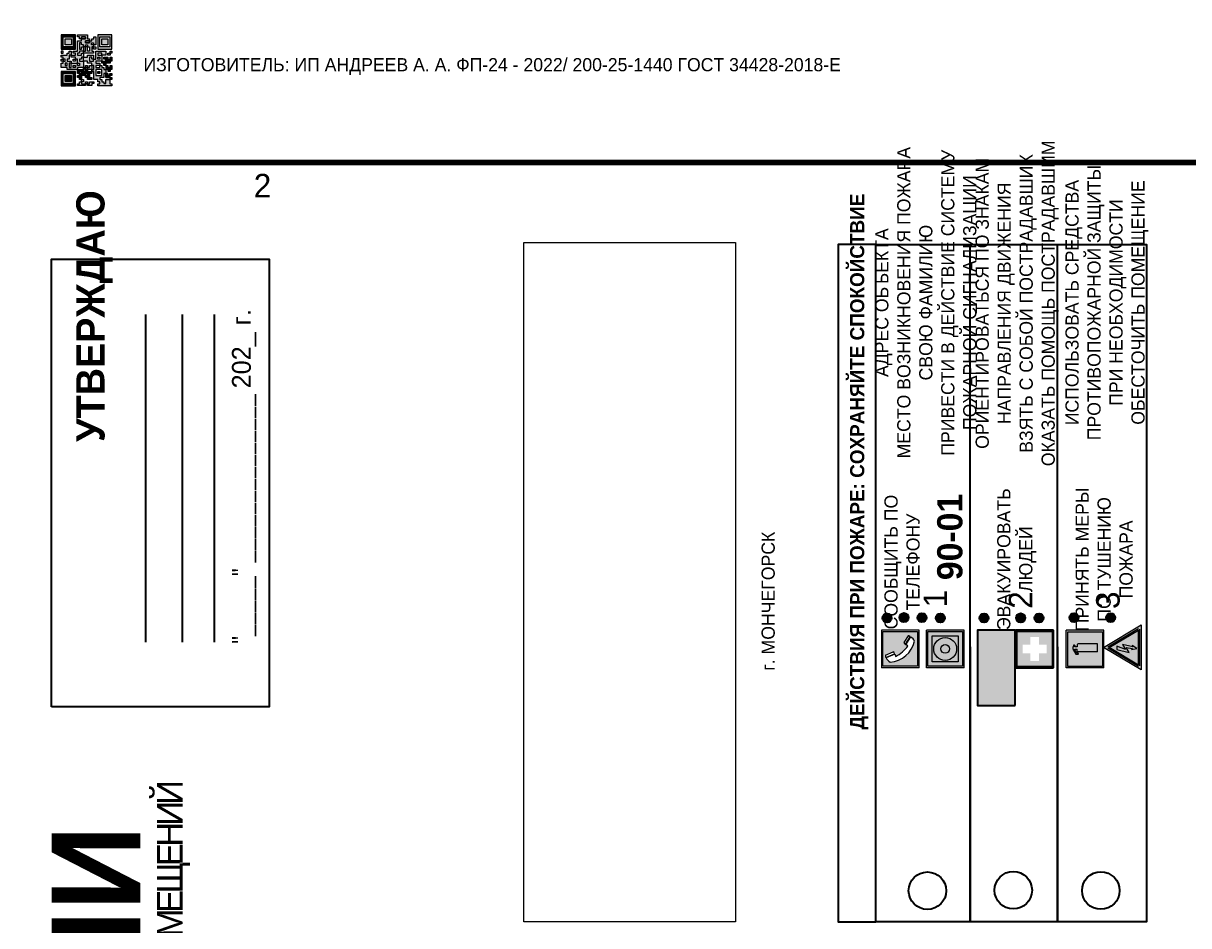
# Model space of a CAD drawing. Header units: millimetres. Extents: x 13114 to 67229, y 22859 to 38520.
# Drawn here: x 39599.9 to 39847.3, y 25315.6 to 25507.2 of the extents above; entities that cross this region are included whole.
import ezdxf

# ---------------------------------------------------------------- set-up
doc = ezdxf.new("R2010")
doc.units = ezdxf.units.MM
doc.styles.add('обычный', font='arial.ttf')
picture_1 = doc.add_image_def('image1.jpg', size_in_pixel=(337, 105))

# ---------------------------------------------------------------- blocks, each defined once
blk = doc.blocks.new('A$C3E6D3DDE')
at = {"lineweight": 5}
h = blk.add_hatch(color=40, dxfattribs=at)
h.paths.add_polyline_path([(24.1, 1.45), (16.46, -11.35), (31.74, -11.35)])
h.paths.add_polyline_path([(24.09, -0.46), (30.03, -10.41), (18.14, -10.41)], flags=16)
h.paths.add_polyline_path([(24.54, -3.08), (23.41, -6.02), (25.13, -5.01), (24.33, -8.5), (24.82, -8.27), (23.79, -9.86), (23.4, -8.04), (23.8, -8.43), (24.04, -6.29), (22.39, -7.25), (23.44, -3.08)], flags=0)
h = blk.add_hatch(color=256, dxfattribs=at)
h.paths.add_polyline_path([(24.37, 0.03, 0.567511), (23.82, 0.03), (17.59, -10.4, 0.582454), (17.86, -10.88), (30.32, -10.88, 0.582149), (30.6, -10.4)])
h.paths.add_polyline_path([(24.09, -0.46), (18.14, -10.41), (30.03, -10.41)], flags=16)
h.paths.add_polyline_path([(24.54, -3.08), (23.41, -6.02), (25.13, -5.01), (24.33, -8.5), (24.82, -8.27), (23.79, -9.86), (23.4, -8.04), (23.8, -8.43), (24.04, -6.29), (22.39, -7.25), (23.44, -3.08)], flags=0)
h = blk.add_hatch(color=40, dxfattribs=at)
h.paths.add_polyline_path([(24.09, -0.46), (18.14, -10.41), (30.03, -10.41)])
h.paths.add_polyline_path([(24.82, -8.27), (23.79, -9.86), (23.4, -8.04), (23.8, -8.43), (24.04, -6.29), (22.39, -7.25), (23.44, -3.08), (24.54, -3.08), (23.41, -6.02), (25.13, -5.01), (24.33, -8.5)], flags=16)
at = {"color": 40, "lineweight": 5}
for p, q in [((16.46, -11.35), (24.1, 1.45)), ((24.1, 1.45), (31.74, -11.35))]:
    blk.add_line(p, q, dxfattribs=at)
at = {"lineweight": 5}
for p, q in [((17.59, -10.4), (23.82, 0.03)), ((24.37, 0.03), (30.6, -10.4)), ((18.14, -10.41), (24.09, -0.46)), ((23.44, -3.08), (22.39, -7.25)), ((23.41, -6.02), (24.54, -3.08)), ((24.54, -3.08), (23.44, -3.08)), ((24.09, -0.46), (30.03, -10.41)), ((22.39, -7.25), (24.04, -6.29)), ((25.13, -5.01), (23.41, -6.02)), ((24.04, -6.29), (23.8, -8.43)), ((24.33, -8.5), (25.13, -5.01)), ((17.86, -10.88), (30.32, -10.88)), ((18.14, -10.41), (30.03, -10.41)), ((23.8, -8.43), (23.4, -8.04)), ((23.4, -8.04), (23.79, -9.86)), ((23.79, -9.86), (24.82, -8.27)), ((24.82, -8.27), (24.33, -8.5))]:
    blk.add_line(p, q, dxfattribs=at)
at = {"color": 50, "lineweight": 5}
blk.add_line((31.74, -11.35), (16.46, -11.35), dxfattribs=at)
blk = doc.blocks.new('A$C456E1F9C')
at = {"lineweight": 5}
h = blk.add_hatch(color=242, dxfattribs=at)
h.paths.add_polyline_path([(0.51, -1.47), (0.51, -13.26), (12.29, -13.26), (12.29, -1.47)])
h.paths.add_polyline_path([(5.42, -4.95, -0.254479), (4.78, -5.4), (3.52, -2.53, -0.209735), (4.23, -2.4)], flags=16)
h.paths.add_polyline_path([(8.53, -8.6), (10.87, -10.17), (10.54, -10.76), (8.03, -9.13, -0.192251)], flags=16)
h.paths.add_polyline_path([(4.61, -5.49, 0.005518), (3.87, -5.72, 0.128647), (7.49, -10.01, 0.00809), (7.83, -9.33), (10.47, -10.97, -0.16736), (8.99, -12.25, -0.327862), (1.95, -3.95, -0.166952), (3.36, -2.62)], flags=16)
at = {"color": 242, "lineweight": 5}
for p, q in [((0, -13.77), (0, -0.97)), ((12.8, -0.97), (0, -0.97)), ((4.61, -5.49), (3.36, -2.62)), ((3.52, -2.53), (4.78, -5.4)), ((4.23, -2.4), (5.42, -4.95)), ((12.8, -13.77), (12.8, -0.97)), ((7.83, -9.33), (10.47, -10.97)), ((8.03, -9.13), (10.54, -10.76)), ((10.81, -10.12), (8.53, -8.6)), ((10.54, -10.76), (10.8, -10.3)), ((10.8, -10.3), (10.81, -10.12)), ((0, -13.77), (12.8, -13.77))]:
    blk.add_line(p, q, dxfattribs=at)
blk.add_lwpolyline([(0.51, -1.47), (12.29, -1.47), (12.29, -13.26), (0.51, -13.26)], close=True, dxfattribs=at)
for centre, radius, start, end in [((4.59, -5.34), 2.99, 114.2845, 152.1974), ((11.12, -3.31), 9.19, 183.9915, 256.6009), ((4.02, -3.27), 0.891, 76.3284, 123.7092), ((14.98, -39.1), 35.17, 107.1487, 108.4135), ((13.86, -0.94), 11.08, 205.5536, 234.8762), ((4.68, -4.59), 0.824, 276.9621, 334.0723), ((-13.31, 0.8), 23.44, 332.5487, 334.4027), ((8.94, -9.5), 0.989, 114.4092, 157.9388), ((7.87, -9.46), 3, 291.9291, 329.9329)]:
    blk.add_arc(centre, radius, start, end, dxfattribs=at)
blk = doc.blocks.new('A$C54414219')
at = {"true_color": 0xffffff}
h = blk.add_hatch(color=7, dxfattribs=at)
h.paths.add_polyline_path([(2.39, -9.45), (2.39, -18.3), (11.23, -18.3), (11.23, -9.45)], flags=0)
h.paths.add_polyline_path([(10.71, -13.87, -1), (2.92, -13.87, -1)], flags=0)
h.paths.add_polyline_path([(8.3, -13.87, -1), (5.33, -13.87, -1)], flags=0)
h.paths.add_polyline_path([(0.41, -7.47), (0.41, -20.27), (13.21, -20.27), (13.21, -7.47)])
h.paths.add_polyline_path([(0.92, -19.77), (12.71, -19.77), (12.71, -7.98), (0.92, -7.98)], flags=16)
h.paths.add_polyline_path([(11.23, -9.45), (11.23, -18.3), (2.39, -18.3), (2.39, -9.45)], flags=0)
at = {"lineweight": 5}
h = blk.add_hatch(color=242, dxfattribs=at)
h.paths.add_polyline_path([(12.71, -7.98), (0.92, -7.98), (0.92, -19.77), (12.71, -19.77)])
h.paths.add_polyline_path([(11.23, -18.3), (2.39, -18.3), (2.39, -9.45), (11.23, -9.45)], flags=16)
h.paths.add_polyline_path([(10.71, -13.87, -1), (2.92, -13.87, -1)], flags=0)
h.paths.add_polyline_path([(8.3, -13.87, -1), (5.33, -13.87, -1)], flags=0)
at = {"true_color": 0xffffff}
h = blk.add_hatch(color=7, dxfattribs=at)
h.paths.add_polyline_path([(2.39, -9.45), (2.39, -18.3), (11.23, -18.3), (11.23, -9.45)])
h.paths.add_polyline_path([(10.71, -13.87, -1), (2.92, -13.87, -1)], flags=16)
h.paths.add_polyline_path([(8.3, -13.87, -1), (5.33, -13.87, -1)], flags=0)
at = {"lineweight": 5}
h = blk.add_hatch(color=242, dxfattribs=at)
h.paths.add_polyline_path([(2.92, -13.87, 1), (10.71, -13.87, 1)])
h.paths.add_polyline_path([(8.3, -13.87, -1), (5.33, -13.87, -1)], flags=16)
at = {"color": 242, "lineweight": 5}
for p, q in [((0.41, -20.27), (0.41, -7.47)), ((0.41, -7.47), (13.21, -7.47)), ((0.41, -7.47), (13.21, -7.47)), ((13.21, -20.27), (13.21, -7.47)), ((0.41, -20.27), (13.21, -20.27))]:
    blk.add_line(p, q, dxfattribs=at)
for points in [[(0.92, -7.98), (12.71, -7.98), (12.71, -19.77), (0.92, -19.77)], [(2.39, -9.45), (11.23, -9.45), (11.23, -18.3), (2.39, -18.3)]]:
    blk.add_lwpolyline(points, close=True, dxfattribs=at)
for radius in [3.89, 1.49]:
    blk.add_circle((6.81, -13.87), radius, dxfattribs=at)
blk = doc.blocks.new('A$C32E8229D')
at = {"true_color": 0xffffff}
blk.add_hatch(color=7, dxfattribs=at).paths.add_polyline_path([(0, 0), (0, -8), (16, -8), (16, 0)])
h = blk.add_hatch(color=126)
h.paths.add_polyline_path([(0.2, -0.2), (15.8, -0.2), (15.8, -7.8), (0.2, -7.8)])
h.paths.add_polyline_path([(13.49, -2.05), (12.08, -2.05), (11.37, -2.63, 0.162397), (11.29, -2.84), (11.29, -3.63), (10.35, -3.63), (10.35, -4.05), (11.68, -4.05), (11.68, -3.48), (12.26, -4.28), (11.29, -5.1), (11.29, -6.78), (11.85, -6.78), (11.85, -5.44), (12.8, -4.64), (12.8, -5.94), (14.46, -5.94), (14.46, -5.39), (13.45, -5.39), (13.45, -3.97), (12.46, -2.59), (13.15, -2.59), (13.69, -3.34), (14.18, -3)], flags=16)
h.paths.add_polyline_path([(10.74, -1.82, 1), (11.8, -1.82, 1)], flags=16)
h.paths.add_polyline_path([(9.39, -3.59), (5.99, -3.59), (6.56, -3.03), (5.91, -3.03), (5.1, -3.83), (5.91, -4.64), (6.56, -4.64), (5.99, -4.09), (9.39, -4.09)], flags=16)
h.paths.add_polyline_path([(4.29, -1.08), (1.72, -1.08), (1.72, -6.6), (4.29, -6.6)], flags=16)
at = {"color": 126}
blk.add_lwpolyline([(16, -8), (0, -8), (0, 0), (16, 0)], close=True, dxfattribs=at)
blk = doc.blocks.new('A$C18900ED3')
h = blk.add_hatch(color=126)
h.paths.add_polyline_path([(-0.18, -0.18), (-7.02, -0.18), (-7.02, -7.02), (-0.18, -7.02)])
h.paths.add_polyline_path([(-5.89, -4.46), (-5.89, -2.77), (-4.46, -2.77), (-4.46, -1.31), (-2.77, -1.31), (-2.77, -2.77), (-1.33, -2.77), (-1.33, -4.46), (-2.77, -4.46), (-2.77, -5.89), (-4.46, -5.89), (-4.46, -4.46)], flags=16)
at = {"color": 126}
for p, q in [((-7.2, 0), (-7.2, -7.2)), ((0, 0), (-7.2, 0)), ((0, -7.2), (0, 0)), ((-7.02, -7.02), (-7.02, -0.18)), ((-7.02, -0.18), (-0.18, -0.18)), ((-0.18, -0.18), (-0.18, -7.02)), ((-7.2, -7.2), (0, -7.2)), ((-0.18, -7.02), (-7.02, -7.02))]:
    blk.add_line(p, q, dxfattribs=at)
blk = doc.blocks.new('A$C3AD82952')
at = {"true_color": 0xf5f5ff}
h = blk.add_hatch(color=7, dxfattribs=at)
h.dxf.hatch_style = 1
h.paths.add_polyline_path([(8.21, 8.73, 0.414214), (7.89, 9.05), (7.22, 9.05), (7.22, 9.92), (7.59, 9.92, 1), (7.57, 10.36), (7.22, 10.36), (7.22, 10.6), (6.43, 10.6), (6.43, 10.36), (6.01, 10.36), (4.74, 9.59), (4.74, 8.69), (4.98, 8.73), (4.98, 9.26), (6.12, 9.91), (6.43, 9.91), (6.43, 9.05), (5.76, 9.05, 0.414214), (5.44, 8.73), (5.44, 2.2), (8.21, 2.2)], flags=0)
h.paths.add_polyline_path([(12.8, 12.8), (0, 12.8), (0, 0), (12.8, 0)])
h.paths.add_polyline_path([(0.51, 12.29), (12.29, 12.29), (12.29, 0.51), (0.51, 0.51)], flags=16)
h.paths.add_polyline_path([(4.74, 9.59), (6.01, 10.36), (6.43, 10.36), (6.43, 10.6), (7.22, 10.6), (7.22, 10.36), (7.59, 10.36, -0.94586), (7.59, 9.92), (7.22, 9.92), (7.22, 9.05), (7.89, 9.05, -0.414214), (8.21, 8.73), (8.21, 2.2), (5.44, 2.2), (5.44, 8.73, -0.414214), (5.76, 9.05), (6.43, 9.05), (6.43, 9.91), (6.12, 9.91), (4.98, 9.26), (4.98, 8.73), (4.74, 8.69)], flags=0)
h = blk.add_hatch(color=242)
h.dxf.hatch_style = 1
h.paths.add_polyline_path([(12.29, 12.29), (0.51, 12.29), (0.51, 0.51), (12.29, 0.51)])
h.paths.add_polyline_path([(4.74, 8.69), (4.74, 9.59), (6.01, 10.36), (6.43, 10.36), (6.43, 10.6), (7.22, 10.6), (7.22, 10.36), (7.59, 10.36, -0.94586), (7.59, 9.92), (7.22, 9.92), (7.22, 9.05), (7.89, 9.05, -0.414214), (8.21, 8.73), (8.21, 2.2), (5.44, 2.2), (5.44, 8.73, -0.414214), (5.76, 9.05), (6.43, 9.05), (6.43, 9.91), (6.12, 9.91), (4.98, 9.26), (4.98, 8.73)], flags=16)
h = blk.add_hatch(color=7, dxfattribs=at)
h.dxf.hatch_style = 1
h.paths.add_polyline_path([(8.21, 8.73, 0.414214), (7.89, 9.05), (7.22, 9.05), (7.22, 9.92), (7.59, 9.92, 1), (7.57, 10.36), (7.22, 10.36), (7.22, 10.6), (6.43, 10.6), (6.43, 10.36), (6.01, 10.36), (4.74, 9.59), (4.74, 8.69), (4.98, 8.73), (4.98, 9.26), (6.12, 9.91), (6.43, 9.91), (6.43, 9.05), (5.76, 9.05, 0.414214), (5.44, 8.73), (5.44, 2.2), (8.21, 2.2)])
at = {"color": 242, "lineweight": 5}
for p, q in [((0, 0), (0, 12.8)), ((0, 12.8), (12.8, 12.8)), ((12.8, 0), (12.8, 12.8)), ((6.01, 10.36), (4.74, 9.59)), ((4.74, 9.59), (4.74, 8.69)), ((4.74, 8.69), (4.98, 8.73)), ((4.98, 9.26), (6.12, 9.91)), ((4.98, 8.73), (4.98, 9.26)), ((5.44, 2.2), (5.44, 8.73)), ((5.76, 9.05), (6.43, 9.05)), ((6.01, 10.36), (6.43, 10.36)), ((6.12, 9.91), (6.43, 9.91)), ((7.22, 10.6), (6.43, 10.6)), ((6.43, 10.6), (6.43, 10.36)), ((6.43, 9.91), (6.43, 9.05)), ((7.22, 10.36), (7.22, 10.6)), ((7.59, 10.36), (7.22, 10.36)), ((7.22, 9.05), (7.22, 9.92)), ((7.59, 9.92), (7.22, 9.92)), ((7.89, 9.05), (7.22, 9.05)), ((8.21, 2.2), (8.21, 8.73)), ((0, 0), (12.8, 0)), ((5.44, 2.2), (8.21, 2.2))]:
    blk.add_line(p, q, dxfattribs=at)
blk.add_lwpolyline([(0.51, 12.29), (12.29, 12.29), (12.29, 0.51), (0.51, 0.51)], close=True, dxfattribs=at)
for centre, radius, start, end in [((5.76, 8.73), 0.32, 90, 180), ((7.58, 10.14), 0.223, 273.1875, 86.8125), ((7.89, 8.73), 0.32, 0, 90)]:
    blk.add_arc(centre, radius, start, end, dxfattribs=at)
blk = doc.blocks.new('QR')
at = {"lineweight": 0}
h = blk.add_hatch(color=256, dxfattribs=at)
h.dxf.hatch_style = 1
h.paths.add_polyline_path([(9241.16, 2687.38), (9242.01, 2687.38), (9242.01, 2687.83), (9241.59, 2687.83), (9241.59, 2688.68), (9239.45, 2688.68), (9239.45, 2688.25), (9239.86, 2688.25), (9239.86, 2687.83), (9240.29, 2687.83), (9240.29, 2688.25), (9241.16, 2688.25), (9241.16, 2687.83), (9240.29, 2687.83), (9240.29, 2687.38), (9239.45, 2687.38), (9239.45, 2685.22), (9238.57, 2685.22), (9238.57, 2684.8), (9239.02, 2684.8), (9239.02, 2684.37), (9238.13, 2684.37), (9238.13, 2683.92), (9239.02, 2683.92), (9239.02, 2683.5), (9239.44, 2683.5), (9239.44, 2682.64), (9239.87, 2682.64), (9239.87, 2682.18), (9239.44, 2682.18), (9239.44, 2682.64), (9238.13, 2682.64), (9238.13, 2681.76), (9237.71, 2681.76), (9237.71, 2682.64), (9238.13, 2682.64), (9238.13, 2683.07), (9237.27, 2683.07), (9237.27, 2683.51), (9237.71, 2683.51), (9237.71, 2684.37), (9238.13, 2684.37), (9238.13, 2685.22), (9237.71, 2685.22), (9237.71, 2684.8), (9237.28, 2684.8), (9237.28, 2684.38), (9235.98, 2684.38), (9235.98, 2683.92), (9236.4, 2683.92), (9236.4, 2683.49), (9236.84, 2683.49), (9236.84, 2683.07), (9236.4, 2683.07), (9236.4, 2682.64), (9235.98, 2682.64), (9235.98, 2681.76), (9237.29, 2681.76), (9237.29, 2681.33), (9239.43, 2681.33), (9239.43, 2681.76), (9240.74, 2681.76), (9240.74, 2683.05), (9239.87, 2683.05), (9239.87, 2683.5), (9240.29, 2683.5), (9240.29, 2683.91), (9240.74, 2683.91), (9240.74, 2684.81), (9240.29, 2684.81), (9240.29, 2684.79), (9240.29, 2684.37), (9239.45, 2684.37), (9239.45, 2684.8), (9239.87, 2684.8), (9239.87, 2685.21), (9240.74, 2685.21), (9240.74, 2686.1), (9240.29, 2686.1), (9240.29, 2685.64), (9239.86, 2685.64), (9239.86, 2686.95), (9240.29, 2686.95), (9240.29, 2686.52), (9240.74, 2686.52), (9240.74, 2686.1), (9241.16, 2686.1), (9241.16, 2686.53), (9241.59, 2686.53), (9241.59, 2686.1), (9242.02, 2686.1), (9242.02, 2685.21), (9241.59, 2685.21), (9241.59, 2686.1), (9241.16, 2686.1), (9241.16, 2685.21), (9240.74, 2685.21), (9240.74, 2684.81), (9242.89, 2684.81), (9242.89, 2685.22), (9242.47, 2685.22), (9242.47, 2686.11), (9242.89, 2686.11), (9242.89, 2686.52), (9242.46, 2686.52), (9242.46, 2686.95), (9242.89, 2686.95), (9242.89, 2686.52), (9243.32, 2686.52), (9243.32, 2688.26), (9242.9, 2688.26), (9242.9, 2687.83), (9242.47, 2687.83), (9242.47, 2687.38), (9242.01, 2687.38), (9242.01, 2686.94), (9241.16, 2686.94)])
h.paths.add_polyline_path([(9239.02, 2682.18), (9239.02, 2681.76), (9238.54, 2681.76), (9238.54, 2682.18)], flags=16)
h.paths.add_polyline_path([(9237.27, 2682.65), (9237.27, 2682.19), (9236.83, 2682.19), (9236.83, 2682.65)], flags=16)
h = blk.add_hatch(color=256, dxfattribs=at)
h.dxf.hatch_style = 1
h.paths.add_polyline_path([(9238.15, 2687.83), (9236.83, 2687.83), (9236.83, 2686.52), (9238.15, 2686.52)], flags=0)
h.paths.add_polyline_path([(9239.01, 2685.65), (9239.01, 2688.68), (9235.98, 2688.68), (9235.98, 2685.65)])
h.paths.add_polyline_path([(9236.41, 2686.1), (9236.41, 2688.26), (9238.56, 2688.26), (9238.56, 2686.1)], flags=16)
h.paths.add_polyline_path([(9236.83, 2686.52), (9236.83, 2687.83), (9238.15, 2687.83), (9238.15, 2686.52)], flags=0)
h = blk.add_hatch(color=256, dxfattribs=at)
h.dxf.hatch_style = 1
h.paths.add_polyline_path([(9238.15, 2686.52), (9238.15, 2687.83), (9236.83, 2687.83), (9236.83, 2686.52)])
h.paths.add_polyline_path([(9245.91, 2686.52), (9245.91, 2687.83), (9244.59, 2687.83), (9244.59, 2686.52)], flags=0)
h.paths.add_polyline_path([(9246.77, 2685.65), (9246.77, 2688.68), (9243.74, 2688.68), (9243.74, 2685.65)])
h.paths.add_polyline_path([(9244.17, 2686.1), (9244.17, 2688.26), (9246.32, 2688.26), (9246.32, 2686.1)], flags=16)
h.paths.add_polyline_path([(9244.59, 2686.52), (9244.59, 2687.83), (9245.91, 2687.83), (9245.91, 2686.52)], flags=0)
h = blk.add_hatch(color=256, dxfattribs=at)
h.dxf.hatch_style = 1
h.paths.add_polyline_path([(9240.75, 2681.76), (9240.75, 2681.35), (9241.17, 2681.35), (9241.17, 2681.76)])
h.paths.add_polyline_path([(9241.6, 2682.18), (9241.17, 2682.18), (9241.17, 2681.76), (9241.6, 2681.76)])
h.paths.add_polyline_path([(9242.47, 2681.34), (9242.47, 2682.19), (9242.02, 2682.19), (9242.02, 2681.76), (9241.6, 2681.76), (9241.6, 2681.34)])
h.paths.add_polyline_path([(9239.87, 2678.3), (9239.44, 2678.3), (9239.44, 2677.89), (9241.17, 2677.89), (9241.17, 2678.3), (9240.28, 2678.3), (9240.28, 2678.73), (9239.87, 2678.73)])
h.paths.add_polyline_path([(9240.75, 2678.73), (9240.75, 2679.19), (9240.28, 2679.19), (9240.28, 2678.73)])
h.paths.add_polyline_path([(9241.6, 2678.73), (9241.17, 2678.73), (9241.17, 2678.3), (9241.6, 2678.3)])
h.paths.add_polyline_path([(9242.02, 2678.3), (9241.6, 2678.3), (9241.6, 2677.89), (9242.48, 2677.89), (9242.48, 2678.31), (9242.9, 2678.31), (9242.9, 2678.73), (9242.02, 2678.73)])
h.paths.add_polyline_path([(9246.36, 2684.37), (9246.36, 2684.79), (9245.93, 2684.79), (9245.93, 2684.37)])
h.paths.add_polyline_path([(9246.78, 2685.2), (9246.36, 2685.2), (9246.36, 2684.79), (9246.78, 2684.79)])
h.paths.add_polyline_path([(9245.91, 2687.83), (9244.59, 2687.83), (9244.59, 2686.52), (9245.91, 2686.52)])
h = blk.add_hatch(color=256, dxfattribs=at)
h.dxf.hatch_style = 1
h.paths.add_polyline_path([(9243.32, 2686.11), (9242.89, 2686.11), (9242.89, 2685.64), (9243.32, 2685.64)])
h.paths.add_polyline_path([(9239.02, 2683.07), (9239.02, 2683.5), (9238.56, 2683.5), (9238.56, 2683.07)])
h.paths.add_polyline_path([(9236.4, 2684.8), (9236.4, 2685.22), (9235.98, 2685.22), (9235.98, 2684.8)])
h.paths.add_polyline_path([(9236.4, 2683.07), (9236.4, 2683.49), (9235.98, 2683.49), (9235.98, 2683.07)])
h = blk.add_hatch(color=256, dxfattribs=at)
h.dxf.hatch_style = 1
h.paths.add_polyline_path([(9243.32, 2682.64), (9243.32, 2683.07), (9244.62, 2683.07), (9244.62, 2684.37), (9243.74, 2684.37), (9243.74, 2684.8), (9244.62, 2684.8), (9244.62, 2684.37), (9245.48, 2684.37), (9245.48, 2685.22), (9243.32, 2685.22), (9243.32, 2683.5), (9242.89, 2683.5), (9242.89, 2683.06), (9242.01, 2683.06), (9242.01, 2683.91), (9242.47, 2683.91), (9242.47, 2683.5), (9242.89, 2683.5), (9242.89, 2684.38), (9241.59, 2684.38), (9241.59, 2683.91), (9240.74, 2683.91), (9240.74, 2683.05), (9241.59, 2683.05), (9241.59, 2682.64), (9242.47, 2682.64), (9242.47, 2682.19), (9242.91, 2682.19), (9242.91, 2681.34), (9242.48, 2681.34), (9242.48, 2680.91), (9242.91, 2680.91), (9242.91, 2679.17), (9243.75, 2679.17), (9243.75, 2678.73), (9244.2, 2678.73), (9244.2, 2678.3), (9243.75, 2678.3), (9243.75, 2677.88), (9246.78, 2677.88), (9246.78, 2678.3), (9246.35, 2678.3), (9246.35, 2679.19), (9245.48, 2679.19), (9245.48, 2678.31), (9245.05, 2678.31), (9245.05, 2678.73), (9244.62, 2678.73), (9244.62, 2679.19), (9244.2, 2679.19), (9244.2, 2679.61), (9245.05, 2679.61), (9245.05, 2680.46), (9245.48, 2680.46), (9245.48, 2681.34), (9245.04, 2681.34), (9245.04, 2681.76), (9244.63, 2681.76), (9244.63, 2682.19), (9244.21, 2682.19), (9244.21, 2681.76), (9243.32, 2681.76), (9243.32, 2682.19), (9244.21, 2682.19), (9244.21, 2682.64)])
h.paths.add_polyline_path([(9243.75, 2683.49), (9243.75, 2683.92), (9244.21, 2683.92), (9244.21, 2683.49)], flags=16)
h.paths.add_polyline_path([(9243.32, 2681.34), (9244.63, 2681.34), (9244.63, 2680.04), (9243.32, 2680.04)], flags=16)
h.paths.add_polyline_path([(9243.76, 2680.89), (9244.18, 2680.89), (9244.18, 2680.48), (9243.76, 2680.48)], flags=0)
h = blk.add_hatch(color=256, dxfattribs=at)
h.dxf.hatch_style = 1
h.paths.add_polyline_path([(9246.36, 2683.07), (9246.78, 2683.07), (9246.78, 2683.92), (9246.36, 2683.92), (9246.36, 2683.49), (9245.92, 2683.49), (9245.92, 2683.92), (9245.06, 2683.92), (9245.06, 2683.49), (9245.48, 2683.49), (9245.48, 2683.07), (9244.62, 2683.07), (9244.62, 2682.65), (9245.05, 2682.65), (9245.05, 2682.18), (9245.48, 2682.18), (9245.48, 2682.65), (9246.36, 2682.65)])
h.paths.add_polyline_path([(9246.78, 2682.18), (9246.36, 2682.18), (9246.36, 2681.75), (9245.92, 2681.75), (9245.92, 2682.18), (9245.48, 2682.18), (9245.48, 2681.34), (9245.48, 2681.34), (9245.94, 2681.34), (9245.94, 2680.91), (9246.36, 2680.91), (9246.36, 2681.34), (9246.78, 2681.34)])
h = blk.add_hatch(color=256, dxfattribs=at)
h.dxf.hatch_style = 1
h.paths.add_polyline_path([(9235.98, 2680.9), (9235.98, 2677.86), (9239.02, 2677.86), (9239.02, 2680.9)])
h.paths.add_polyline_path([(9238.57, 2680.48), (9238.57, 2678.32), (9236.41, 2678.32), (9236.41, 2680.48)], flags=16)
h.paths.add_polyline_path([(9238.15, 2680.05), (9238.15, 2678.74), (9236.83, 2678.74), (9236.83, 2680.05)], flags=0)
h = blk.add_hatch(color=256, dxfattribs=at)
h.dxf.hatch_style = 1
h.paths.add_polyline_path([(9238.15, 2680.05), (9236.83, 2680.05), (9236.83, 2678.74), (9238.15, 2678.74)])
h = blk.add_hatch(color=256, dxfattribs=at)
h.dxf.hatch_style = 1
h.paths.add_polyline_path([(9242.02, 2680.46), (9242.48, 2680.46), (9242.48, 2680.91), (9241.58, 2680.91), (9241.58, 2681.35), (9241.17, 2681.35), (9241.17, 2680.91), (9240.75, 2680.91), (9240.75, 2681.33), (9239.43, 2681.33), (9239.43, 2680.46), (9239.86, 2680.46), (9239.86, 2680.92), (9240.3, 2680.92), (9240.3, 2680.46), (9239.86, 2680.46), (9239.86, 2680.04), (9239.44, 2680.04), (9239.44, 2679.62), (9239.86, 2679.62), (9239.86, 2679.19), (9240.29, 2679.19), (9240.29, 2680.03), (9241.18, 2680.03), (9241.18, 2680.47), (9241.6, 2680.47), (9241.6, 2680.03), (9241.18, 2680.03), (9241.18, 2679.61), (9241.6, 2679.61), (9241.6, 2679.19), (9242.47, 2679.19), (9242.47, 2679.6), (9242.02, 2679.6)])
h = blk.add_hatch(color=256, dxfattribs=at)
h.dxf.hatch_style = 1
h.paths.add_polyline_path([(9244.18, 2680.48), (9244.18, 2680.89), (9243.76, 2680.89), (9243.76, 2680.48)])
h = blk.add_hatch(color=256, dxfattribs=at)
h.dxf.hatch_style = 1
h.paths.add_polyline_path([(9245.93, 2680.04), (9245.93, 2680.46), (9245.48, 2680.46), (9245.48, 2679.62), (9246.35, 2679.62), (9246.35, 2680.04)])
h.paths.add_polyline_path([(9246.78, 2680.04), (9246.78, 2680.46), (9246.35, 2680.46), (9246.35, 2680.04)])
h.paths.add_polyline_path([(9246.78, 2679.18), (9246.78, 2679.62), (9246.35, 2679.62), (9246.35, 2679.18)])
for points in [[(9237.71, 2685.22), (9238.13, 2685.22), (9238.13, 2684.37), (9237.71, 2684.37), (9237.71, 2683.51), (9237.27, 2683.51), (9237.27, 2683.07), (9238.13, 2683.07), (9238.13, 2682.64), (9237.71, 2682.64), (9237.71, 2681.76), (9238.13, 2681.76), (9238.13, 2682.64), (9239.44, 2682.64), (9239.44, 2683.5), (9239.02, 2683.5), (9239.02, 2683.07), (9238.56, 2683.07), (9238.56, 2683.5), (9239.02, 2683.5), (9239.02, 2683.92), (9238.13, 2683.92), (9238.13, 2684.37), (9239.02, 2684.37), (9239.02, 2684.8), (9238.57, 2684.8), (9238.57, 2685.22), (9239.45, 2685.22), (9239.45, 2687.38), (9240.29, 2687.38), (9240.29, 2687.83), (9239.86, 2687.83), (9239.86, 2688.25), (9239.45, 2688.25), (9239.45, 2688.68), (9241.59, 2688.68), (9241.59, 2687.83), (9242.01, 2687.83), (9242.01, 2687.38), (9242.47, 2687.38), (9242.47, 2687.83), (9242.9, 2687.83), (9242.9, 2688.26), (9243.32, 2688.26), (9243.32, 2686.52), (9242.89, 2686.52), (9242.89, 2686.11), (9243.32, 2686.11), (9243.32, 2685.64), (9242.89, 2685.64), (9242.89, 2686.11), (9242.47, 2686.11), (9242.47, 2685.22), (9242.89, 2685.22), (9242.89, 2684.81), (9240.74, 2684.81), (9240.74, 2683.91), (9241.59, 2683.91), (9241.59, 2684.38), (9242.89, 2684.38), (9242.89, 2683.5), (9242.47, 2683.5), (9242.47, 2683.91), (9242.01, 2683.91), (9242.01, 2683.06), (9242.89, 2683.06), (9242.89, 2683.5), (9243.32, 2683.5), (9243.32, 2685.22), (9245.48, 2685.22), (9245.48, 2684.37), (9244.62, 2684.37), (9244.62, 2683.07), (9245.48, 2683.07), (9245.48, 2683.49), (9245.06, 2683.49), (9245.06, 2683.92), (9245.92, 2683.92), (9245.92, 2683.49), (9246.36, 2683.49), (9246.36, 2683.92), (9246.78, 2683.92), (9246.78, 2683.07), (9246.36, 2683.07), (9246.36, 2682.65), (9245.48, 2682.65), (9245.48, 2682.18), (9245.92, 2682.18), (9245.92, 2681.75), (9246.36, 2681.75), (9246.36, 2682.18), (9246.78, 2682.18), (9246.78, 2681.34), (9246.36, 2681.34), (9246.36, 2680.91), (9245.94, 2680.91), (9245.94, 2681.34), (9245.48, 2681.34), (9245.48, 2680.46), (9245.93, 2680.46), (9245.93, 2680.04), (9246.35, 2680.04), (9246.35, 2680.46), (9246.78, 2680.46), (9246.78, 2680.04), (9246.78, 2680.04), (9246.35, 2680.04), (9246.35, 2679.62), (9246.78, 2679.62), (9246.78, 2679.18), (9246.35, 2679.18), (9246.35, 2678.3), (9246.78, 2678.3), (9246.78, 2677.88), (9243.75, 2677.88), (9243.75, 2678.3), (9244.2, 2678.3), (9244.2, 2678.73), (9243.75, 2678.73), (9243.75, 2679.17), (9242.91, 2679.17), (9242.91, 2680.91), (9242.48, 2680.91), (9242.48, 2680.46), (9242.02, 2680.46), (9242.02, 2679.6), (9242.47, 2679.6), (9242.47, 2679.19), (9241.6, 2679.19), (9241.6, 2679.61), (9241.18, 2679.61), (9241.18, 2680.03), (9240.29, 2680.03), (9240.29, 2679.19), (9240.75, 2679.19), (9240.75, 2678.73), (9240.28, 2678.73), (9240.28, 2678.3), (9241.17, 2678.3), (9241.17, 2678.73), (9241.6, 2678.73), (9241.6, 2678.3), (9242.02, 2678.3), (9242.02, 2678.73), (9242.9, 2678.73), (9242.9, 2678.31), (9242.48, 2678.31), (9242.48, 2677.89), (9241.6, 2677.89), (9241.6, 2678.3), (9241.17, 2678.3), (9241.17, 2677.89), (9239.44, 2677.89), (9239.44, 2678.3), (9239.87, 2678.3), (9239.87, 2678.73), (9240.28, 2678.73), (9240.28, 2679.19), (9240.29, 2679.19), (9239.86, 2679.19), (9239.86, 2679.62), (9239.44, 2679.62), (9239.44, 2680.04), (9239.86, 2680.04), (9239.86, 2680.46), (9239.43, 2680.46), (9239.43, 2681.33), (9237.29, 2681.33), (9237.29, 2681.76), (9235.98, 2681.76), (9235.98, 2682.64), (9236.4, 2682.64), (9236.4, 2683.07), (9235.98, 2683.07), (9235.98, 2683.49), (9236.4, 2683.49), (9236.4, 2683.92), (9235.98, 2683.92), (9235.98, 2684.38), (9237.28, 2684.38), (9237.28, 2684.8), (9237.71, 2684.8), (9237.71, 2685.22), (9237.92, 2685.22)], [(9240.74, 2686.1), (9240.74, 2686.52), (9240.29, 2686.52), (9240.29, 2686.95), (9239.86, 2686.95), (9239.86, 2685.64), (9240.29, 2685.64), (9240.29, 2686.1), (9240.74, 2686.1), (9240.74, 2686.52)], [(9240.74, 2685.21), (9239.87, 2685.21), (9239.87, 2684.8), (9239.45, 2684.8), (9239.45, 2684.37), (9240.29, 2684.37), (9240.29, 2684.79), (9240.29, 2684.81), (9240.74, 2684.81), (9240.74, 2685.21), (9239.87, 2685.21)], [(9244.62, 2684.37), (9244.62, 2684.8), (9243.74, 2684.8), (9243.74, 2684.37), (9244.62, 2684.37)], [(9240.74, 2683.05), (9240.74, 2681.76), (9239.43, 2681.76), (9239.43, 2681.33), (9240.75, 2681.33), (9240.75, 2681.35), (9240.75, 2680.91), (9241.17, 2680.91), (9241.17, 2681.35), (9241.58, 2681.35), (9241.58, 2680.91), (9242.48, 2680.91), (9242.48, 2681.34), (9242.91, 2681.34), (9242.91, 2682.19), (9242.47, 2682.19), (9242.47, 2682.64), (9241.59, 2682.64), (9241.59, 2683.05), (9240.74, 2683.05)], [(9240.74, 2683.91), (9240.29, 2683.91), (9240.29, 2683.5), (9239.87, 2683.5), (9239.87, 2683.05), (9240.74, 2683.05), (9240.74, 2683.91)], [(9241.6, 2681.76), (9242.02, 2681.76), (9242.02, 2682.19), (9242.47, 2682.19), (9242.47, 2681.34), (9241.6, 2681.34), (9241.6, 2681.76)], [(9244.62, 2683.07), (9243.32, 2683.07), (9243.32, 2682.64), (9244.21, 2682.64), (9244.21, 2682.19), (9243.32, 2682.19), (9243.32, 2681.76), (9244.21, 2681.76), (9244.21, 2682.19), (9244.63, 2682.19), (9244.63, 2681.76), (9245.04, 2681.76), (9245.04, 2681.34), (9245.48, 2681.34)], [(9245.48, 2682.18), (9245.05, 2682.18), (9245.05, 2682.65), (9244.62, 2682.65), (9244.62, 2683.07)], [(9245.48, 2682.18), (9245.48, 2681.34)], [(9239.86, 2680.46), (9239.86, 2680.92), (9240.3, 2680.92), (9240.3, 2680.46), (9239.86, 2680.46)], [(9245.48, 2680.46), (9245.05, 2680.46), (9245.05, 2679.61), (9244.2, 2679.61), (9244.2, 2679.19), (9244.62, 2679.19), (9244.62, 2678.73), (9245.05, 2678.73), (9245.05, 2678.31), (9245.48, 2678.31), (9245.48, 2679.19), (9246.35, 2679.19), (9246.35, 2679.07)], [(9246.35, 2679.62), (9245.48, 2679.62), (9245.48, 2680.46)], [(9245.48, 2680.46), (9245.48, 2679.62), (9246.35, 2679.62), (9246.35, 2680.04), (9245.93, 2680.04), (9245.93, 2680.46), (9245.48, 2680.46), (9245.48, 2679.62)], [(9246.35, 2679.62), (9246.35, 2679.18)]]:
    blk.add_lwpolyline(points, dxfattribs=at)
for points in [[(9235.98, 2685.65), (9239.01, 2685.65), (9239.01, 2688.68), (9235.98, 2688.68)], [(9236.41, 2688.26), (9238.56, 2688.26), (9238.56, 2686.1), (9236.41, 2686.1)], [(9236.83, 2687.83), (9238.15, 2687.83), (9238.15, 2686.52), (9236.83, 2686.52)], [(9240.29, 2687.83), (9241.16, 2687.83), (9241.16, 2688.25), (9240.29, 2688.25)], [(9240.29, 2688.25), (9241.16, 2688.25), (9241.16, 2687.83), (9240.29, 2687.83)], [(9242.01, 2687.38), (9241.16, 2687.38), (9241.16, 2686.94), (9242.01, 2686.94)], [(9241.16, 2687.38), (9242.01, 2687.38), (9242.01, 2686.94), (9241.16, 2686.94)], [(9242.89, 2686.52), (9242.46, 2686.52), (9242.46, 2686.95), (9242.89, 2686.95)], [(9243.74, 2685.65), (9246.77, 2685.65), (9246.77, 2688.68), (9243.74, 2688.68)], [(9244.17, 2688.26), (9246.32, 2688.26), (9246.32, 2686.1), (9244.17, 2686.1)], [(9244.59, 2687.83), (9245.91, 2687.83), (9245.91, 2686.52), (9244.59, 2686.52)], [(9235.98, 2684.8), (9236.4, 2684.8), (9236.4, 2685.22), (9235.98, 2685.22)], [(9241.16, 2686.1), (9240.74, 2686.1), (9240.74, 2685.21), (9241.16, 2685.21)], [(9241.16, 2686.53), (9241.59, 2686.53), (9241.59, 2686.1), (9241.16, 2686.1)], [(9241.59, 2686.1), (9242.02, 2686.1), (9242.02, 2685.21), (9241.59, 2685.21)], [(9245.93, 2684.79), (9246.36, 2684.79), (9246.36, 2684.37), (9245.93, 2684.37)], [(9246.36, 2685.2), (9246.78, 2685.2), (9246.78, 2684.79), (9246.36, 2684.79)], [(9236.4, 2683.07), (9236.84, 2683.07), (9236.84, 2683.49), (9236.4, 2683.49)], [(9236.83, 2682.19), (9237.27, 2682.19), (9237.27, 2682.65), (9236.83, 2682.65)], [(9238.54, 2682.18), (9239.02, 2682.18), (9239.02, 2681.76), (9238.54, 2681.76)], [(9239.44, 2682.64), (9239.87, 2682.64), (9239.87, 2682.18), (9239.44, 2682.18)], [(9241.17, 2682.18), (9241.6, 2682.18), (9241.6, 2681.76), (9241.17, 2681.76)], [(9243.75, 2683.92), (9244.21, 2683.92), (9244.21, 2683.49), (9243.75, 2683.49)], [(9235.98, 2677.86), (9239.02, 2677.86), (9239.02, 2680.9), (9235.98, 2680.9)], [(9236.41, 2680.48), (9238.57, 2680.48), (9238.57, 2678.32), (9236.41, 2678.32)], [(9236.83, 2680.05), (9238.15, 2680.05), (9238.15, 2678.74), (9236.83, 2678.74)], [(9240.75, 2681.76), (9241.17, 2681.76), (9241.17, 2681.35), (9240.75, 2681.35)], [(9241.18, 2680.03), (9241.6, 2680.03), (9241.6, 2680.47), (9241.18, 2680.47)], [(9243.32, 2680.04), (9244.63, 2680.04), (9244.63, 2681.34), (9243.32, 2681.34)], [(9243.76, 2680.89), (9244.18, 2680.89), (9244.18, 2680.48), (9243.76, 2680.48)]]:
    blk.add_lwpolyline(points, close=True, dxfattribs=at)

msp = doc.modelspace()

# ---------------------------------------------------------------- hatches: boundary and pattern name
at = {"lineweight": 0}
h = msp.add_hatch(color=256, dxfattribs=at)
h.dxf.hatch_style = 1
h.paths.add_polyline_path([(39783.25, 25379.95, 1), (39783.25, 25381.88, 1)])
h = msp.add_hatch(color=256, dxfattribs=at)
h.dxf.hatch_style = 1
h.paths.add_polyline_path([(39786.84, 25380.05, 1), (39786.84, 25381.99, 1)])
h = msp.add_hatch(color=256, dxfattribs=at)
h.dxf.hatch_style = 1
h.paths.add_polyline_path([(39790.65, 25380.02, 1), (39790.65, 25381.95, 1)])
h = msp.add_hatch(color=256, dxfattribs=at)
h.dxf.hatch_style = 1
h.paths.add_polyline_path([(39794.58, 25379.93, 1), (39794.58, 25381.87, 1)])
h = msp.add_hatch(color=256, dxfattribs=at)
h.dxf.hatch_style = 1
h.paths.add_polyline_path([(39803.85, 25379.95, 1), (39803.85, 25381.88, 1)])
h = msp.add_hatch(color=256, dxfattribs=at)
h.dxf.hatch_style = 1
h.paths.add_polyline_path([(39811.63, 25379.99, 1), (39811.63, 25381.92, 1)])
h = msp.add_hatch(color=256, dxfattribs=at)
h.dxf.hatch_style = 1
h.paths.add_polyline_path([(39815.53, 25379.98, 1), (39815.53, 25381.91, 1)])
h = msp.add_hatch(color=256, dxfattribs=at)
h.dxf.hatch_style = 1
h.paths.add_polyline_path([(39822.95, 25380.04, 1), (39822.95, 25381.97, 1)])
h = msp.add_hatch(color=256, dxfattribs=at)
h.dxf.hatch_style = 1
h.paths.add_polyline_path([(39830.72, 25380.04, 1), (39830.72, 25381.97, 1)])

# ---------------------------------------------------------------- linework, layer by layer
at = {"color": 6, "lineweight": 100}
for points in [[(39586.42, 25872.6), (40186.42, 25872.6), (40186.42, 25477.6), (39586.42, 25477.6)], [(39586.42, 25872.6), (40186.42, 25872.6), (40186.42, 25477.6), (39586.42, 25477.6)], [(39586.42, 25477.6), (40186.42, 25477.6), (40186.42, 25082.6), (39586.42, 25082.6)], [(39586.42, 25477.6), (40186.42, 25477.6), (40186.42, 25082.6), (39586.42, 25082.6)]]:
    msp.add_lwpolyline(points, close=True, dxfattribs=at)
for points in [[(39780.9, 25316.41), (39780.9, 25460.17), (39772.85, 25460.17), (39772.85, 25316.41)], [(39780.9, 25316.41), (39780.9, 25460.17), (39838.3, 25460.17), (39838.3, 25316.41)], [(39605.88, 25362.07), (39605.88, 25457.07), (39652.09, 25457.07), (39652.09, 25362.07)]]:
    msp.add_lwpolyline(points, close=True)
for points in [[(39800.9, 25374.82), (39800.9, 25316.41), (39800.9, 25460.17)], [(39819.47, 25374.82), (39819.47, 25316.41), (39819.47, 25460.17)], [(39625.93, 25375.82), (39625.93, 25445.35)], [(39633.69, 25375.82), (39633.69, 25445.35)], [(39640.48, 25375.82), (39640.48, 25445.35)]]:
    msp.add_lwpolyline(points)
for centre, radius in [((39783.25, 25380.92), 0.966), ((39786.84, 25381.02), 0.966), ((39790.65, 25380.98), 0.966), ((39794.58, 25380.9), 0.966), ((39803.85, 25380.91), 0.966), ((39811.63, 25380.95), 0.966), ((39815.53, 25380.94), 0.966), ((39822.95, 25381), 0.966), ((39830.72, 25381.01), 0.966), ((39791.82, 25323.03), 3.98), ((39810.05, 25323.13), 3.98), ((39828.63, 25323.06), 3.98)]:
    msp.add_circle(centre, radius)

# ---------------------------------------------------------------- block references
at = {"color": 22, "lineweight": 100, "true_color": 0xbb1e10}
msp.add_blockref('QR', (30371.93, 22816.04), dxfattribs=at)
at = {"rotation": 90}
for name, p, xscale, yscale, zscale in [('A$C3E6D3DDE', (39830.11, 25359.6), 0.625, 0.625, 0.625), ('A$C456E1F9C', (39781.44, 25370.36), 0.625, 0.625, 0.625), ('A$C54414219', (39786.93, 25370.1), 0.625, 0.625, 0.625), ('A$C18900ED3', (39810.57, 25378.36), 1.111111111007631, 1.111111111007631, 1.111111111007631), ('A$C3AD82952', (39829.3, 25370.31), 0.625, 0.625, 0.625)]:
    msp.add_blockref(name, p, dxfattribs=dict(at, xscale=xscale, yscale=yscale, zscale=zscale))
at = {"xscale": -1, "rotation": 90}
msp.add_blockref('A$C32E8229D', (39802.42, 25378.36), dxfattribs=at)

# ---------------------------------------------------------------- texts
at = {"lineweight": 0, "attachment_point": 5, "style": 'обычный'}
for s, insert, char_height, width in [('\\pi-8.4,l8.4,t8.4;{\\fProxima Nova Rg|b0|i0|c204|p2;ИЗГОТОВИТЕЛЬ: ИП АНДРЕЕВ А. А.\\fProxima Nova Rg|b0|i0|c0|p2; \\fProxima Nova Rg|b0|i0|c204|p2;ФП-24 - 2022/ 200-25-1440 ГОСТ 34428-2018-Е\\H1.2266x; }', (39699.42, 25497.97), 2.8, 191.3484), ('{\\fProxima Nova Rg|b0|i0|c204|p2;2\\H1.1967x; }', (39650.66, 25472.7), 5, 126.6484)]:
    msp.add_mtext(s, dxfattribs=dict(at, insert=insert, char_height=char_height, width=width))
at = {"lineweight": 0, "rotation": 90, "style": 'обычный'}
for s, insert, char_height, width, attachment_point in [('\\pi-8.4,l8.4,t8.4;{\\fProxima Nova Rg|b0|i0|c204|p2;АДРЕС ОБЪЕКТА\\PМЕСТО ВОЗНИКНОВЕНИЯ ПОЖАРА \\PСВОЮ ФАМИЛИЮ\\PПРИВЕСТИ В ДЕЙСТВИЕ СИСТЕМУ \\PПОЖАРНОЙ СИГНАЛИЗАЦИИ}', (39791.88, 25447.86), 2.8, 126.6484, 5), ('\\pi-8.4,l8.4,t8.4;{\\fProxima Nova Rg|b0|i0|c204|p2;ОРИЕНТИРОВАТЬСЯ ПО ЗНАКАМ \\PНАПРАВЛЕНИЯ ДВИЖЕНИЯ\\PВЗЯТЬ С СОБОЙ ПОСТРАДАВШИХ\\PОКАЗАТЬ ПОМОЩЬ ПОСТРАДАВШИМ}', (39810.86, 25447.72), 2.8, 126.6484, 5), ('\\pi-8.4,l8.4,t8.4;{\\fProxima Nova Rg|b0|i0|c204|p2;ИСПОЛЬЗОВАТЬ СРЕДСТВА \\PПРОТИВОПОЖАРНОЙ ЗАЩИТЫ \\PПРИ НЕОБХОДИМОСТИ \\PОБЕСТОЧИТЬ ПОМЕЩЕНИЕ}', (39829.93, 25447.88), 2.8, 126.6484, 5), ('\\pi-18,l18,t18;{\\fProxima Nova Rg|b1|i0|c204|p2;УТВЕРЖДАЮ\\H1.1997x; }', (39615, 25445.01), 6, 126.6484, 5), ('{\\fProxima Nova Rg|b1|i0|c204|p2;ДЕЙСТВИЯ ПРИ ПОЖАРЕ: СОХРАНЯЙТЕ СПОКОЙСТВИЕ\\H1.6644x; }', (39777.35, 25414.12), 3, 175.1736, 5), ('{\\fArial Narrow|b0|i0|c204|p34;"_____" ______________ \\fProxima Nova Rg|b0|i0|c204|p2;202_ г. }', (39646.76, 25410.97), 4, 78.6503, 5), ('{\\fProxima Nova Rg|b0|i0|c204|p2;СООБЩИТЬ ПО \\PТЕЛЕФОНУ}', (39786.45, 25392.79), 2.8, 126.6484, 5), ('{\\fProxima Nova Rg|b1|i0|c204|p2;\\H1.0714x;90-01\\fProxima Nova Rg|b0|i0|c204|p2;\\H0.93331x; \\H1.3449x; }', (39796.61, 25398.12), 5, 126.6484, 5), ('{\\fProxima Nova Rg|b0|i0|c204|p2;ЭВАКУИРОВАТЬ \\PЛЮДЕЙ}', (39810.77, 25393.4), 2.8, 126.6484, 5), ('{\\fProxima Nova Rg|b0|i0|c204|p2;ПРИНЯТЬ МЕРЫ \\PПО ТУШЕНИЮ \\PПОЖАРА}', (39829.35, 25393.36), 2.8, 126.6484, 5), ('\\pi-8.4,l8.4,t8.4;{\\fProxima Nova Rg|b0|i0|c204|p2;г. МОНЧЕГОРСК\\H1.1997x; }', (39758.03, 25384.49), 2.8, 126.6484, 5), ('{\\fProxima Nova Rg|b0|i0|c204|p2;1\\H1.1667x; }', (39793.49, 25385.03), 5, 126.6484, 5), ('{\\fProxima Nova Rg|b0|i0|c204|p2;2\\H1.1967x; }', (39811.6, 25384.74), 5, 126.6484, 5), ('{\\fProxima Nova Rg|b0|i0|c204|p2;3\\H1.1967x; }', (39830.17, 25384.68), 5, 126.6484, 5), ('{\\fProxima Nova Rg|b1|i0|c204|p2;ПЛАН ЭВАКУАЦИИ}', (39605.93, 25099.96), 18.81, 422.276, 1)]:
    msp.add_mtext(s, dxfattribs=dict(at, insert=insert, char_height=char_height, width=width, attachment_point=attachment_point))
at = {"color": 0, "lineweight": 0, "insert": (39628.12, 25228.88), "char_height": 6.8, "width": 381.8334, "attachment_point": 5, "rotation": 90, "style": 'обычный'}
msp.add_mtext('{\\fArial Black|b1|i0|c204|p34;\\H2x;\\T0.85;  \\fArial Narrow|b0|i0|c204|p34;\\H0.8x;\\W0.9;\\P\\fProxima Nova Rg|b0|i0|c204|p2;\\H0.5x;\\W1;\\C256;ПРИ ПОЖАРЕ  ИЛИ ДРУГИХ ЧРЕЗВЫЧАЙНЫХ СИТУАЦИЯХ  ИЗ ПОМЕЩЕНИЙ \\fProxima Nova Rg|b1|i0|c204|p2;\\H1.25x;\\P1 ЭТАЖА ОЭС ЦЭО: ВДС-\\fProxima Nova Rg|b1|i0|c0|p2;1}', dxfattribs=at)

# ---------------------------------------------------------------- pictures from other files: only their frames are drawn
at = {"color": 7, "lineweight": 0, "true_color": 0xf5f5ff}
image = msp.add_image(picture_1, insert=(39751.07, 25316.41), size_in_units=(144.19, 44.92), rotation=90, dxfattribs=at)
image.dxf.flags = 7

doc.saveas('drawing.dxf')
